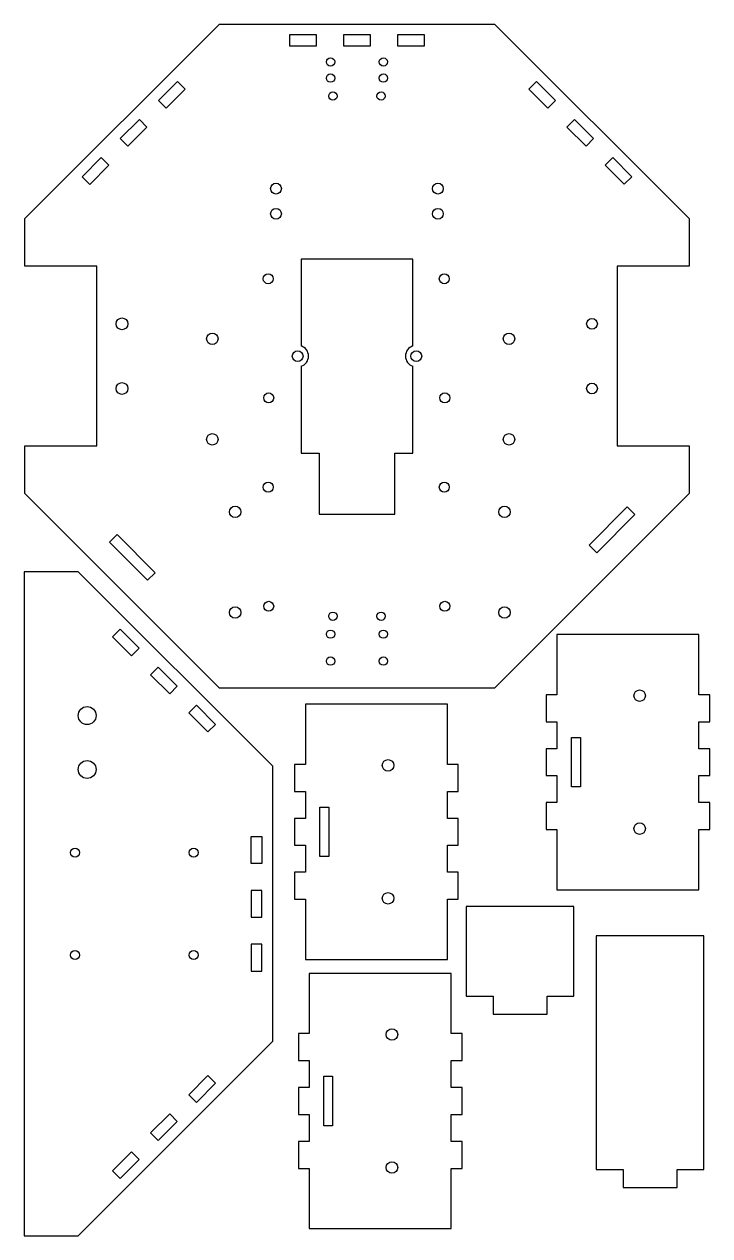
# Model space of a CAD drawing. Header units: millimetres. Extents: x 7 to 198, y 77 to 414.
import ezdxf

# ---------------------------------------------------------------- set-up
doc = ezdxf.new("R2010")
doc.units = ezdxf.units.MM
for name, color, linetype in [('BASESENSORESIR', 7, 'Continuous'), ('CHASISROBOT', 7, 'Continuous'), ('FANSUPPORT', 7, 'Continuous'), ('FANSUPPORT2', 7, 'Continuous'), ('Predeterminado', 7, 'Continuous'), ('TECHOSEGUNDO', 7, 'Continuous')]:
    doc.layers.add(name, color=color, linetype=linetype)

# ---------------------------------------------------------------- blocks, each defined once
blk = doc.blocks.new('SE')
at = {"layer": 'CHASISROBOT', "color": 7, "linetype": 'Continuous'}
for p, q in [((6.97, 359.64), (61.09, 413.76)), ((61.09, 413.76), (137.62, 413.76)), ((137.62, 413.76), (191.74, 359.64)), ((88.11, 410.76), (80.61, 410.76)), ((80.61, 410.76), (80.61, 407.76)), ((88.11, 407.76), (88.11, 410.76)), ((103.11, 410.76), (95.61, 410.76)), ((95.61, 410.76), (95.61, 407.76)), ((103.11, 407.76), (103.11, 410.76)), ((118.11, 410.76), (110.61, 410.76)), ((110.61, 410.76), (110.61, 407.76)), ((118.11, 407.76), (118.11, 410.76)), ((80.61, 407.76), (88.11, 407.76)), ((95.61, 407.76), (103.11, 407.76)), ((110.61, 407.76), (118.11, 407.76)), ((44.1, 392.53), (49.41, 397.83)), ((51.53, 395.71), (46.22, 390.41)), ((49.41, 397.83), (51.53, 395.71)), ((147.18, 395.71), (149.3, 397.83)), ((152.48, 390.41), (147.18, 395.71)), ((149.3, 397.83), (154.61, 392.53)), ((46.22, 390.41), (44.1, 392.53)), ((154.61, 392.53), (152.48, 390.41)), ((33.5, 381.92), (38.8, 387.23)), ((40.92, 385.1), (35.62, 379.8)), ((38.8, 387.23), (40.92, 385.1)), ((157.79, 385.11), (159.91, 387.23)), ((163.09, 379.8), (157.79, 385.11)), ((159.91, 387.23), (165.21, 381.92)), ((35.62, 379.8), (33.5, 381.92)), ((165.21, 381.92), (163.09, 379.8)), ((22.89, 371.32), (28.19, 376.62)), ((30.31, 374.5), (25.01, 369.19)), ((28.19, 376.62), (30.31, 374.5)), ((168.39, 374.5), (170.52, 376.62)), ((173.7, 369.2), (168.39, 374.5)), ((170.52, 376.62), (175.82, 371.32)), ((25.01, 369.19), (22.89, 371.32)), ((175.82, 371.32), (173.7, 369.2)), ((6.97, 346.37), (6.97, 359.64)), ((191.74, 359.64), (191.74, 346.37)), ((114.86, 348.37), (83.86, 348.37)), ((83.86, 348.37), (83.86, 324.19)), ((114.86, 324.19), (114.86, 348.37)), ((26.97, 346.37), (6.97, 346.37)), ((26.97, 296.37), (26.97, 346.37)), ((191.74, 346.37), (171.74, 346.37)), ((171.74, 346.37), (171.74, 296.37)), ((83.86, 318.54), (83.86, 294.37)), ((114.86, 294.37), (114.86, 318.54)), ((6.97, 283.1), (6.97, 296.37)), ((6.97, 296.37), (26.97, 296.37)), ((83.86, 294.37), (88.86, 294.37)), ((88.86, 294.37), (88.86, 277.37)), ((109.86, 277.37), (109.86, 294.37)), ((109.86, 294.37), (114.86, 294.37)), ((171.74, 296.37), (191.74, 296.37)), ((191.74, 296.37), (191.74, 283.1)), ((61.09, 228.98), (6.97, 283.1)), ((191.74, 283.1), (137.62, 228.98)), ((88.86, 277.37), (109.86, 277.37)), ((163.96, 268.79), (174.57, 279.4)), ((176.69, 277.27), (166.09, 266.67)), ((174.57, 279.4), (176.69, 277.27)), ((30.48, 269.59), (32.6, 271.71)), ((32.6, 271.71), (43.21, 261.1)), ((41.09, 258.98), (30.48, 269.59)), ((166.09, 266.67), (163.96, 268.79)), ((43.21, 261.1), (41.09, 258.98)), ((137.62, 228.98), (61.09, 228.98))]:
    blk.add_line(p, q, dxfattribs=at)
for centre, radius in [((92.01, 403.26), 1.15), ((106.71, 403.26), 1.15), ((92.01, 398.76), 1.15), ((106.71, 398.76), 1.15), ((92.66, 393.76), 1.15), ((106.06, 393.76), 1.15), ((76.83, 368), 1.5), ((121.88, 368), 1.5), ((76.83, 361), 1.5), ((121.88, 361), 1.5), ((74.65, 342.9), 1.38), ((123.65, 342.9), 1.38), ((33.97, 330.37), 1.65), ((164.74, 330.37), 1.5), ((59.11, 326.21), 1.59), ((141.66, 326.21), 1.59), ((82.86, 321.37), 1.5), ((115.86, 321.37), 1.5), ((33.97, 312.37), 1.65), ((164.74, 312.37), 1.5), ((74.8, 309.75), 1.38), ((123.8, 309.75), 1.38), ((59.11, 298.21), 1.6), ((141.66, 298.21), 1.6), ((74.65, 284.9), 1.38), ((123.65, 284.9), 1.38), ((65.46, 278.01), 1.59), ((140.39, 278.01), 1.59), ((74.8, 251.75), 1.38), ((123.8, 251.75), 1.38), ((65.46, 250.01), 1.6), ((92.66, 248.98), 1.15), ((106.06, 248.98), 1.15), ((140.39, 250.01), 1.6), ((92.01, 243.98), 1.15), ((106.71, 243.98), 1.15), ((92.01, 236.48), 1.15), ((106.71, 236.48), 1.15)]:
    blk.add_circle(centre, radius, dxfattribs=at)
for centre, start, end in [((82.86, 321.37), 289.4712, 70.5288), ((115.86, 321.37), 109.4712, 250.5288)]:
    blk.add_arc(centre, 3, start, end, dxfattribs=at)
blk = doc.blocks.new('SE1')
at = {"layer": 'TECHOSEGUNDO', "color": 7, "linetype": 'Continuous'}
for p, q in [((21.78, 261.32), (6.78, 261.32)), ((6.78, 261.32), (6.78, 76.53)), ((75.9, 207.2), (21.78, 261.32)), ((31.34, 243.27), (33.46, 245.39)), ((36.64, 237.97), (31.34, 243.27)), ((33.46, 245.39), (38.76, 240.09)), ((38.76, 240.09), (36.64, 237.97)), ((41.94, 232.67), (44.06, 234.79)), ((44.06, 234.79), (49.37, 229.48)), ((47.25, 227.36), (41.94, 232.67)), ((49.37, 229.48), (47.25, 227.36)), ((54.67, 224.18), (52.55, 222.06)), ((59.97, 218.88), (54.67, 224.18)), ((52.55, 222.06), (57.85, 216.76)), ((57.85, 216.76), (59.97, 218.88)), ((75.9, 130.66), (75.9, 207.2)), ((69.9, 180.18), (69.9, 187.68)), ((69.9, 187.68), (72.9, 187.68)), ((72.9, 187.68), (72.9, 180.18)), ((72.9, 180.18), (69.9, 180.18)), ((69.9, 172.68), (69.9, 165.18)), ((72.9, 172.68), (69.9, 172.68)), ((72.9, 165.18), (72.9, 172.68)), ((69.9, 165.18), (72.9, 165.18)), ((69.9, 157.68), (69.9, 150.18)), ((72.9, 157.68), (69.9, 157.68)), ((72.9, 150.18), (72.9, 157.68)), ((69.9, 150.18), (72.9, 150.18)), ((21.78, 76.53), (75.9, 130.66)), ((52.55, 115.79), (57.85, 121.1)), ((59.97, 118.97), (54.67, 113.67)), ((57.85, 121.1), (59.97, 118.97)), ((54.67, 113.67), (52.55, 115.79)), ((47.25, 110.49), (41.94, 105.19)), ((44.06, 103.07), (49.37, 108.37)), ((49.37, 108.37), (47.25, 110.49)), ((41.94, 105.19), (44.06, 103.07)), ((36.64, 99.88), (31.34, 94.58)), ((38.76, 97.76), (36.64, 99.88)), ((31.34, 94.58), (33.46, 92.46)), ((33.46, 92.46), (38.76, 97.76)), ((6.78, 76.53), (21.78, 76.53))]:
    blk.add_line(p, q, dxfattribs=at)
for centre, radius in [((24.28, 221.32), 2.5), ((24.28, 206.32), 2.5), ((20.9, 183.18), 1.25), ((53.9, 183.18), 1.25), ((20.9, 154.68), 1.25), ((53.9, 154.68), 1.25)]:
    blk.add_circle(centre, radius, dxfattribs=at)
blk = doc.blocks.new('SE2')
at = {"layer": 'FANSUPPORT2', "color": 7, "linetype": 'Continuous'}
for p, q in [((159.73, 168.23), (129.73, 168.23)), ((129.73, 168.23), (129.73, 143.23)), ((159.73, 143.23), (159.73, 168.23)), ((129.73, 143.23), (137.23, 143.23)), ((137.23, 143.23), (137.23, 138.23)), ((152.23, 138.23), (152.23, 143.23)), ((152.23, 143.23), (159.73, 143.23)), ((137.23, 138.23), (152.23, 138.23))]:
    blk.add_line(p, q, dxfattribs=at)
blk = doc.blocks.new('SE3')
at = {"layer": 'FANSUPPORT', "color": 7, "linetype": 'Continuous'}
for p, q in [((195.9, 160.01), (165.9, 160.01)), ((165.9, 160.01), (165.9, 95.01)), ((195.9, 95.01), (195.9, 160.01)), ((165.9, 95.01), (173.4, 95.01)), ((173.4, 95.01), (173.4, 90.01)), ((188.4, 90.01), (188.4, 95.01)), ((188.4, 95.01), (195.9, 95.01)), ((173.4, 90.01), (188.4, 90.01))]:
    blk.add_line(p, q, dxfattribs=at)
blk = doc.blocks.new('SE4')
at = {"layer": 'BASESENSORESIR', "color": 7, "linetype": 'Continuous'}
for p, q in [((194.51, 243.86), (155.01, 243.86)), ((155.01, 243.86), (155.01, 227.11)), ((194.51, 227.11), (194.51, 243.86)), ((155.01, 227.11), (152.01, 227.11)), ((152.01, 227.11), (152.01, 219.61)), ((197.51, 227.11), (194.51, 227.11)), ((197.51, 219.61), (197.51, 227.11)), ((152.01, 219.61), (155.01, 219.61)), ((155.01, 219.61), (155.01, 212.11)), ((194.51, 212.11), (194.51, 219.61)), ((194.51, 219.61), (197.51, 219.61)), ((159.01, 201.46), (159.01, 215.26)), ((159.01, 215.26), (161.51, 215.26)), ((161.51, 215.26), (161.51, 201.46)), ((155.01, 212.11), (152.01, 212.11)), ((152.01, 212.11), (152.01, 204.61)), ((197.51, 212.11), (194.51, 212.11)), ((197.51, 204.61), (197.51, 212.11)), ((152.01, 204.61), (155.01, 204.61)), ((155.01, 204.61), (155.01, 197.11)), ((194.51, 197.11), (194.51, 204.61)), ((194.51, 204.61), (197.51, 204.61)), ((161.51, 201.46), (159.01, 201.46)), ((155.01, 197.11), (152.01, 197.11)), ((152.01, 197.11), (152.01, 189.61)), ((197.51, 197.11), (194.51, 197.11)), ((197.51, 189.61), (197.51, 197.11)), ((152.01, 189.61), (155.01, 189.61)), ((155.01, 189.61), (155.01, 172.86)), ((194.51, 172.86), (194.51, 189.61)), ((194.51, 189.61), (197.51, 189.61)), ((155.01, 172.86), (194.51, 172.86))]:
    blk.add_line(p, q, dxfattribs=at)
for centre in [(178.01, 226.86), (178.01, 189.86)]:
    blk.add_circle(centre, 1.6, dxfattribs=at)
blk = doc.blocks.new('SE5')
at = {"layer": 'BASESENSORESIR', "color": 7, "linetype": 'Continuous'}
for p, q in [((124.5, 224.46), (85, 224.46)), ((85, 224.46), (85, 207.71)), ((124.5, 207.71), (124.5, 224.46)), ((85, 207.71), (82, 207.71)), ((82, 207.71), (82, 200.21)), ((127.5, 207.71), (124.5, 207.71)), ((127.5, 200.21), (127.5, 207.71)), ((82, 200.21), (85, 200.21)), ((85, 200.21), (85, 192.71)), ((124.5, 192.71), (124.5, 200.21)), ((124.5, 200.21), (127.5, 200.21)), ((89, 182.06), (89, 195.86)), ((89, 195.86), (91.5, 195.86)), ((91.5, 195.86), (91.5, 182.06)), ((85, 192.71), (82, 192.71)), ((82, 192.71), (82, 185.21)), ((127.5, 192.71), (124.5, 192.71)), ((127.5, 185.21), (127.5, 192.71)), ((82, 185.21), (85, 185.21)), ((85, 185.21), (85, 177.71)), ((124.5, 177.71), (124.5, 185.21)), ((124.5, 185.21), (127.5, 185.21)), ((91.5, 182.06), (89, 182.06)), ((85, 177.71), (82, 177.71)), ((82, 177.71), (82, 170.21)), ((127.5, 177.71), (124.5, 177.71)), ((127.5, 170.21), (127.5, 177.71)), ((82, 170.21), (85, 170.21)), ((85, 170.21), (85, 153.46)), ((124.5, 153.46), (124.5, 170.21)), ((124.5, 170.21), (127.5, 170.21)), ((85, 153.46), (124.5, 153.46))]:
    blk.add_line(p, q, dxfattribs=at)
for centre in [(108, 207.46), (108, 170.46)]:
    blk.add_circle(centre, 1.6, dxfattribs=at)
blk = doc.blocks.new('SE6')
at = {"layer": 'BASESENSORESIR', "color": 7, "linetype": 'Continuous'}
for p, q in [((125.59, 149.55), (86.09, 149.55)), ((86.09, 149.55), (86.09, 132.8)), ((125.59, 132.8), (125.59, 149.55)), ((86.09, 132.8), (83.09, 132.8)), ((83.09, 132.8), (83.09, 125.3)), ((128.59, 132.8), (125.59, 132.8)), ((128.59, 125.3), (128.59, 132.8)), ((83.09, 125.3), (86.09, 125.3)), ((86.09, 125.3), (86.09, 117.8)), ((125.59, 117.8), (125.59, 125.3)), ((125.59, 125.3), (128.59, 125.3)), ((90.09, 107.15), (90.09, 120.95)), ((90.09, 120.95), (92.59, 120.95)), ((92.59, 120.95), (92.59, 107.15)), ((86.09, 117.8), (83.09, 117.8)), ((83.09, 117.8), (83.09, 110.3)), ((128.59, 117.8), (125.59, 117.8)), ((128.59, 110.3), (128.59, 117.8)), ((83.09, 110.3), (86.09, 110.3)), ((86.09, 110.3), (86.09, 102.8)), ((125.59, 102.8), (125.59, 110.3)), ((125.59, 110.3), (128.59, 110.3)), ((92.59, 107.15), (90.09, 107.15)), ((86.09, 102.8), (83.09, 102.8)), ((83.09, 102.8), (83.09, 95.3)), ((128.59, 102.8), (125.59, 102.8)), ((128.59, 95.3), (128.59, 102.8)), ((83.09, 95.3), (86.09, 95.3)), ((86.09, 95.3), (86.09, 78.55)), ((125.59, 78.55), (125.59, 95.3)), ((125.59, 95.3), (128.59, 95.3)), ((86.09, 78.55), (125.59, 78.55))]:
    blk.add_line(p, q, dxfattribs=at)
for centre in [(109.09, 132.55), (109.09, 95.55)]:
    blk.add_circle(centre, 1.6, dxfattribs=at)

msp = doc.modelspace()

# ---------------------------------------------------------------- block references
at = {"layer": 'Predeterminado'}
for name in ['SE', 'SE1', 'SE4', 'SE5', 'SE2', 'SE3', 'SE6']:
    msp.add_blockref(name, (0, 0), dxfattribs=at)

doc.saveas('drawing.dxf')
